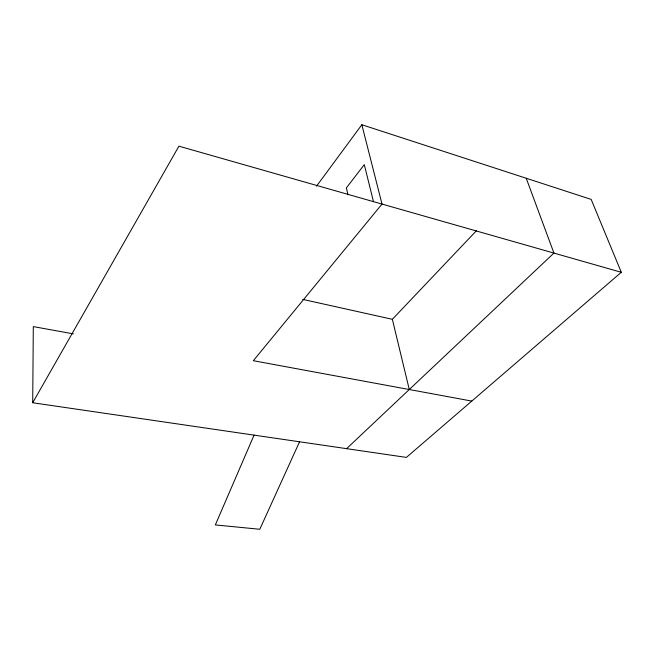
<?xml version="1.0" encoding="UTF-8"?>
<svg xmlns="http://www.w3.org/2000/svg" width="654" height="654" viewBox="0 0 654 654"><rect width="100%" height="100%" fill="white"/><g stroke="black" fill="none" stroke-linecap="round" stroke-linejoin="round"><path stroke-width="0.98" d="M316.536 186.153L361.842 124.734L591.167 199.396L621.3 272.293L406.396 457.408L32.7 402.75L33.305 326.591L73.371 333.875M254.071 435.131L215.338 524.925L259.802 529.266L299.548 441.777M32.7 402.75L178.926 146.169L621.3 272.293M409.281 389.531L392.359 319.307L476.464 230.69M346.595 448.66L553.93 253.082L526.233 178.248M471.787 401.082L253.327 360.706L382.01 204.073L361.842 124.734M302.647 299.368L392.359 319.307M373.499 201.726L364.294 164.644L346.383 187.894L347.977 194.818"/></g></svg>
